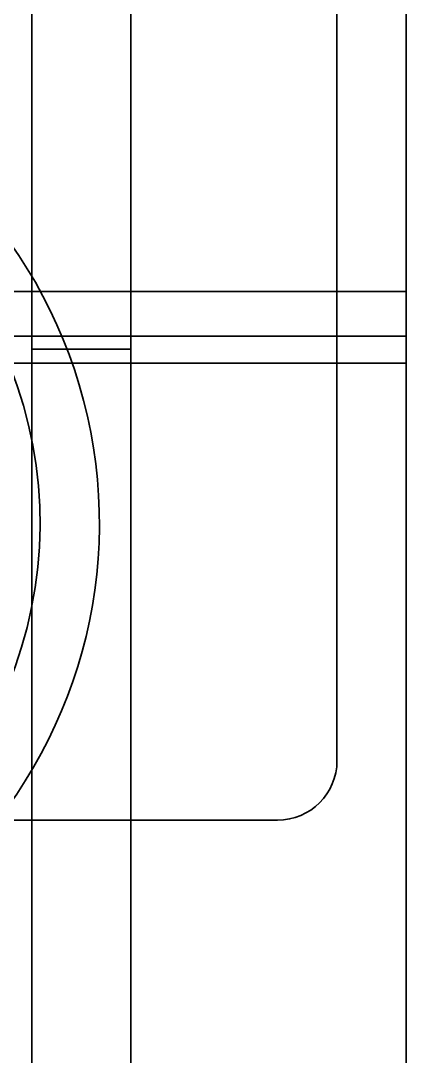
# Model space of a CAD drawing. Header units: millimetres. Extents: x -431 to 3717, y -325 to 2729.
# Drawn here: x 142 to 161.5, y 463.1 to 515.4 of the extents above; entities that cross this region are included whole.
import ezdxf

# ---------------------------------------------------------------- set-up
doc = ezdxf.new("R2010")
doc.units = ezdxf.units.MM

# ---------------------------------------------------------------- blocks, each defined once
blk = doc.blocks.new('Drawing View2')
at = {"color": 7, "linetype": 'Continuous', "lineweight": 35}
for p, q in [((-83.4, 255.2), (-83.4, 140)), ((-83.4, 255.2), (-83.4, 140)), ((-79.9, 163.711), (-79.9, 212)), ((-79.9, 161.441), (-79.9, 209.73)), ((-98.814, -1), (-98.814, 194.172)), ((-98.814, 160.8), (-98.814, 194.172)), ((-93.814, -270.172), (-93.814, 194.172)), ((-93.814, 160.8), (-93.814, 194.172)), ((-79.9, 163.711), (-159.9, 163.711)), ((-79.9, 163.711), (-79.9, 161.441)), ((-79.9, 160.08), (-79.9, 163.711)), ((-79.9, 161.441), (-159.9, 161.441)), ((-79.9, 160.08), (-79.9, 161.441)), ((-93.814, 160.8), (-98.814, 160.8)), ((-98.814, -236.8), (-98.814, 160.8)), ((-93.814, -236.8), (-93.814, 160.8)), ((-79.9, 160.08), (-159.9, 160.08)), ((-79.9, 160.08), (-159.9, 160.08)), ((-79.9, -236.08), (-79.9, 160.08)), ((-79.9, -236.08), (-79.9, 160.08)), ((-86.4, 137), (-120.4, 137)), ((-86.4, 137), (-120.4, 137))]:
    blk.add_line(p, q, dxfattribs=at)
for centre, radius, start, end in [((-119.9, 152), 24.5, 314.6585, 134.6585), ((-119.9, 152), 24.5, 314.6585, 134.6585), ((-119.9, 152), 21.5, 314.6585, 134.2993), ((-86.4, 140), 3, 270, 0), ((-86.4, 140), 3, 270, 0)]:
    blk.add_arc(centre, radius, start, end, dxfattribs=at)

msp = doc.modelspace()

# ---------------------------------------------------------------- block references
at = {"color": 7, "linetype": 'Continuous', "lineweight": 35}
msp.add_blockref('Drawing View2', (241.415, 338), dxfattribs=at)

doc.saveas('drawing.dxf')
